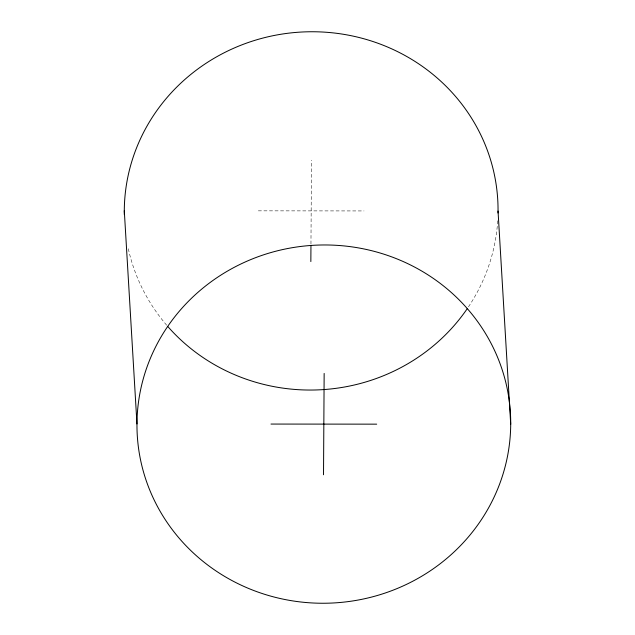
<?xml version="1.0" encoding="UTF-8"?>
<svg xmlns="http://www.w3.org/2000/svg" width="635" height="635" viewBox="0 0 635 635"><rect width="100%" height="100%" fill="white"/><g stroke="black" fill="none" stroke-linecap="round" stroke-linejoin="round"><path stroke-width="0.48" stroke-dasharray="3.17 2.38" d="M310.959 244.023L311.483 160.226M258.31 210.844L364.022 210.939M497.705 220.774A186.904 179.118 -3.4 0 1 468.297 307.11M166.672 325.199A186.904 179.118 -3.4 0 1 127.873 246.69"/><path stroke-width="0.95" d="M310.848 261.564L310.952 245.975M323.517 474.774L324.152 373.436M270.978 424.061L376.69 424.156M498.038 211.058L510.707 424.267A186.904 179.118 -3.4 0 1 229.433 579.168A186.904 179.118 -3.4 0 1 231.362 268.883A186.904 179.118 -3.4 0 1 510.707 424.267M124.293 210.733L136.962 423.942M124.309 214.606A186.904 179.118 -3.4 0 1 311.269 31.75A186.904 179.118 -3.4 0 1 498.023 212.995M467.209 308.721A186.904 179.118 -3.4 0 1 167.973 326.7"/></g></svg>
